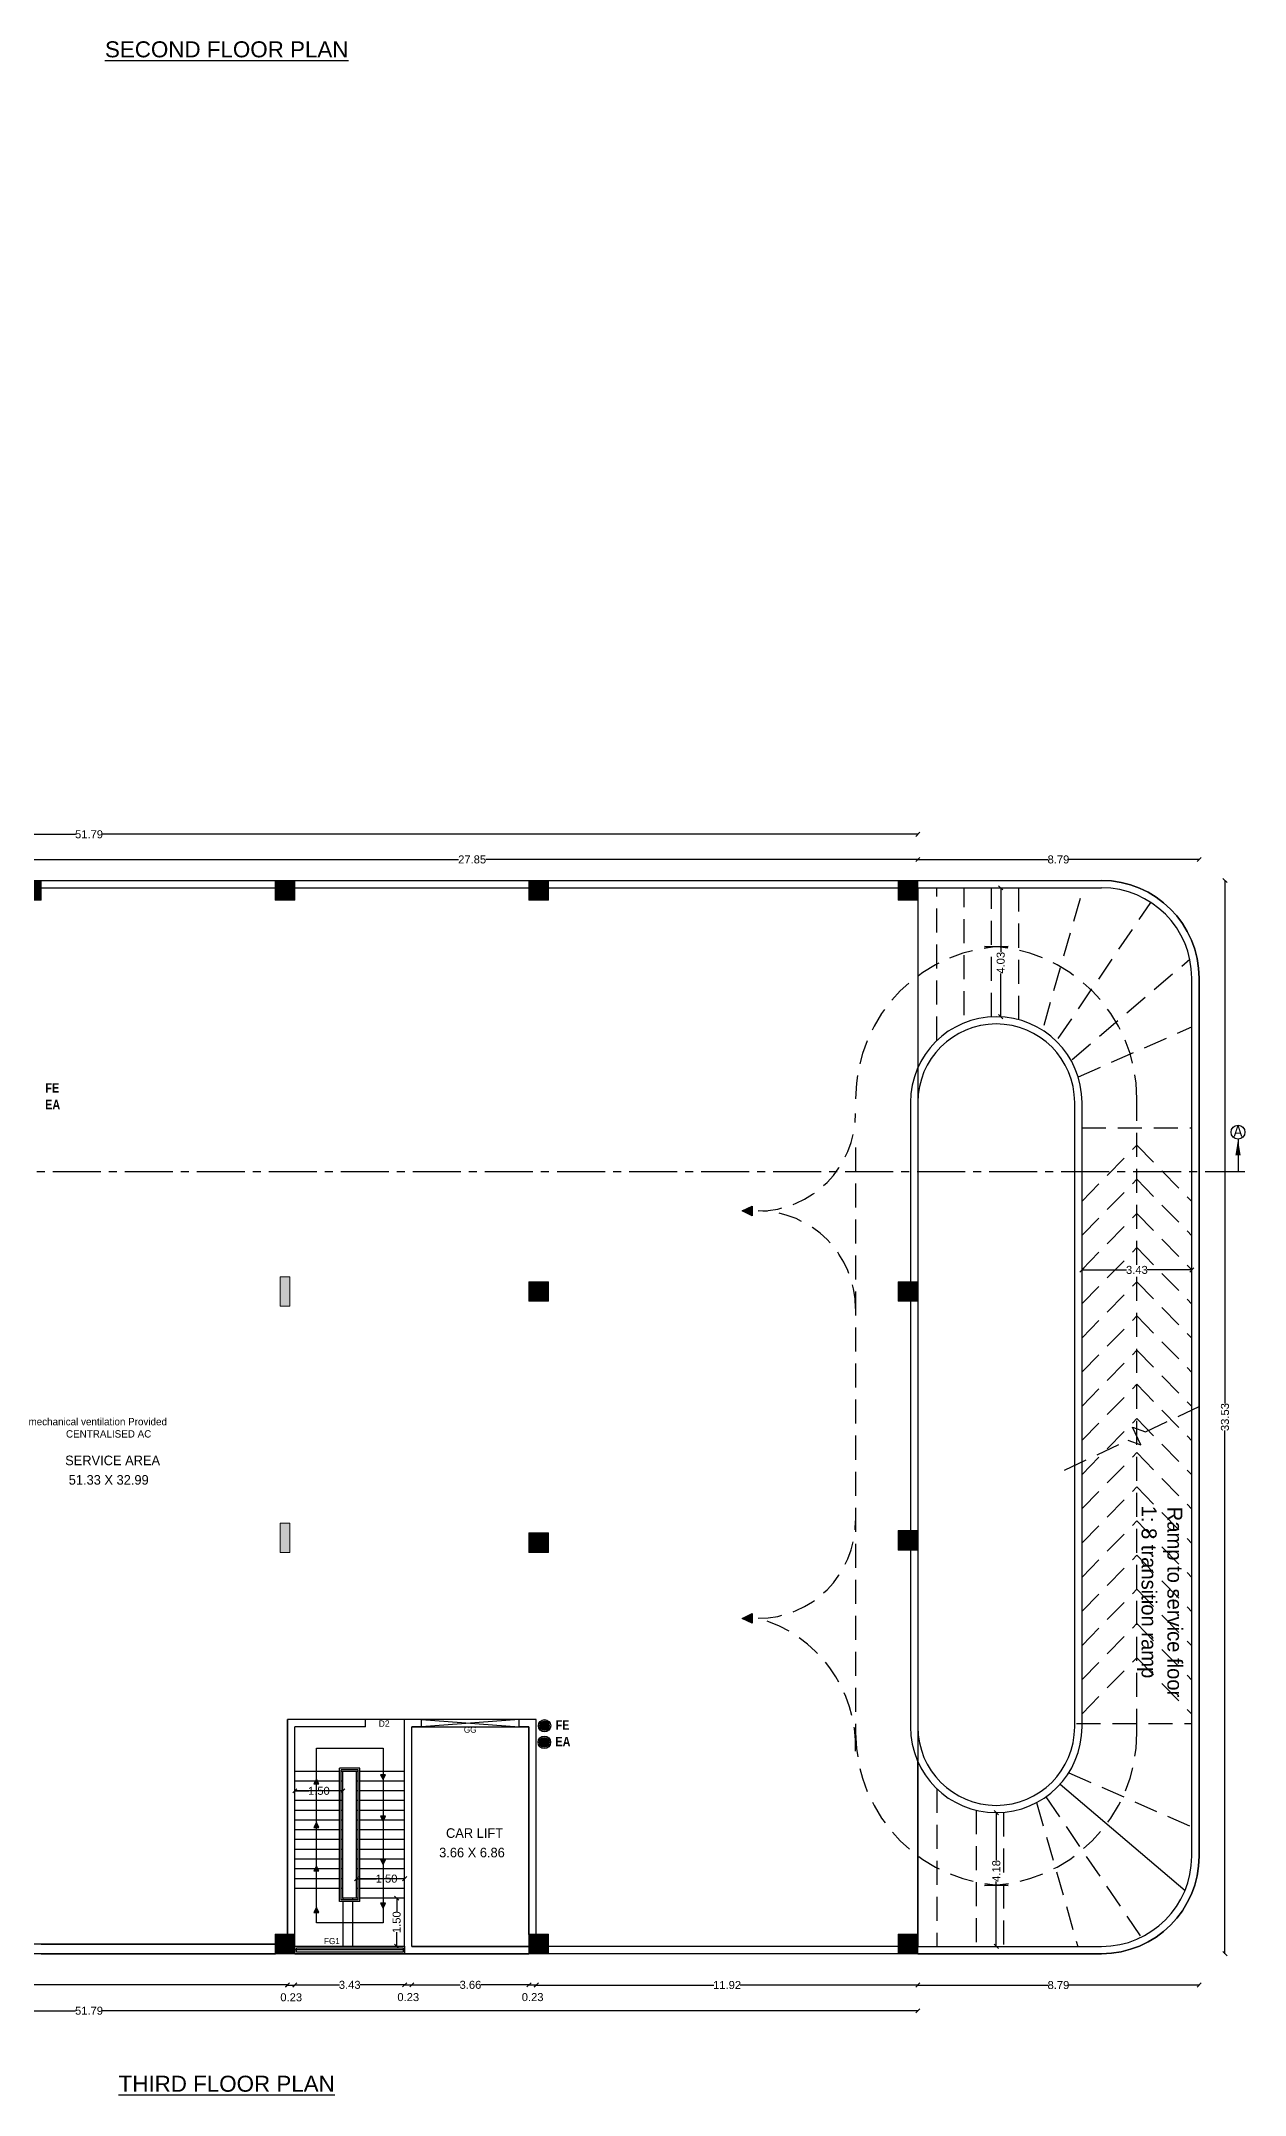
# Model space of a CAD drawing. Header units: metres. Extents: x 71870 to 71989, y 12512 to 13085.
# Drawn here: x 71935.3 to 71973, y 12663.9 to 12728.1 of the extents above; entities that cross this region are included whole.
import ezdxf

# ---------------------------------------------------------------- set-up
doc = ezdxf.new("R2010")
doc.units = ezdxf.units.M
doc.header["$MEASUREMENT"] = 0
for name, pattern in [('ACAD_ISO08W100', [36, 24, -3, 6, -3]), ('CENTER2', [1.125, 0.75, -0.125, 0.125, -0.125]), ('Dim Line', [0.375, 0.25, -0.125])]:
    doc.linetypes.add(name, pattern=pattern)
doc.layers.get('Defpoints').update_dxf_attribs({"color": 6, "lineweight": 0})
doc.layers.add('02_FB_WALL', color=7, linetype='Continuous', lineweight=30)
doc.layers.add('COL', color=1, linetype='Continuous', lineweight=18)
doc.layers.add('BLK_1_FLR_4_BLT_UP_AREA', color=52, linetype='Continuous', plot=False)
doc.layers.add('BLK_1_FLR_4_BLT_UP_AREA_DEDUCT', color=52, linetype='Continuous', plot=False)
doc.layers.add('BLK_1_FLR_4_LIFT_2', color=30, linetype='Continuous')
doc.layers.add('BLK_1_FLR_4_ROOM_1', color=2, linetype='Continuous')
doc.styles.add('century Gothic', font='arial.ttf')
doc.styles.get("Standard").update_dxf_attribs({"font": 'arial.ttf'})
doc.styles.add('TITLE', font='GOTHIC.TTF')
doc.dimstyles.new('STAND', dxfattribs={"dimtxt": 0.25, "dimasz": 0.13, "dimexe": 0, "dimexo": 0, "dimgap": 0, "dimtad": 0, "dimzin": 0, "dimdsep": 46, "dimtxsty": 'century Gothic', "dimblk": 'OBLIQUE', "dimcen": 0.15, "dimse1": 1, "dimse2": 1, "dimclrd": 5, "dimclre": 7, "dimclrt": 5, "dimazin": 0, "dimtfac": 1, "dimtofl": 0, "dimtmove": 0, "dimatfit": 3, "dimfxl": 0, "dimtolj": 1, "dimtzin": 0, "dimlwd": -1, "dimlwe": -1, "dimarcsym": 0})
doc.dimstyles.get("Standard").update_dxf_attribs({"dimtxt": 0.18, "dimasz": 0.18, "dimexe": 0.18, "dimexo": 0.0625, "dimgap": 0.09, "dimtad": 0, "dimtih": 1, "dimtoh": 1, "dimdec": 4, "dimzin": 0, "dimdsep": 46, "dimtxsty": 'Standard', "dimcen": 0.09, "dimadec": 0, "dimazin": 0, "dimtfac": 1, "dimtdec": 4, "dimtofl": 0, "dimtmove": 0, "dimatfit": 3, "dimfxl": 0, "dimtolj": 1, "dimtzin": 0, "dimarcsym": 0})

# ---------------------------------------------------------------- blocks, each defined once
blk = doc.blocks.new('*U3')
at = {"layer": 'COL'}
h = blk.add_hatch(color=8, dxfattribs=at)
h.dxf.hatch_style = 1
h.paths.add_polyline_path([(2704.9, 761), (2704.9, 737), (2680.9, 737), (2680.9, 761)])
at = {"layer": 'COL', "ltscale": 0.02}
blk.add_lwpolyline([(2704.9, 761), (2704.9, 737), (2680.9, 737), (2680.9, 761)], close=True, dxfattribs=at)
blk = doc.blocks.new('A$C493907E4')
at = {"layer": 'COL'}
h = blk.add_hatch(color=8, dxfattribs=at)
h.dxf.hatch_style = 1
h.paths.add_polyline_path([(12, 36), (12, 0), (0, 0), (0, 36)])
at = {"layer": 'COL', "ltscale": 0.02}
blk.add_lwpolyline([(12, 36), (12, 0), (0, 0), (0, 36)], close=True, dxfattribs=at)
blk = doc.blocks.new('arrowww')
at = {"layer": '02_FB_WALL'}
h = blk.add_hatch(color=252, dxfattribs=at)
h.dxf.hatch_style = 1
h.paths.add_polyline_path([(156792.6, 14158.6), (156780.6, 14164.6), (156792.6, 14170.6)])
at = {"layer": '02_FB_WALL', "color": 252}
blk.add_lwpolyline([(156792.6, 14158.6), (156780.6, 14164.6), (156792.6, 14170.6)], close=True, dxfattribs=at)
blk = doc.blocks.new('_Oblique')
at = {"color": 0, "linetype": 'ByBlock', "lineweight": -2}
blk.add_line((-0.5, -0.5), (0.5, 0.5), dxfattribs=at)
blk = doc.blocks.new('*D387')
at = {"color": 5}
for p, q in [((71943.267, 12673.431), (71943.704, 12673.431)), ((71944.767, 12673.431), (71944.329, 12673.431))]:
    blk.add_line(p, q, dxfattribs=at)
at = {"layer": 'Defpoints', "color": 0, "lineweight": 25}
for p in [(71943.267, 12673.431), (71944.767, 12673.431), (71944.767, 12673.431)]:
    blk.add_point(p, dxfattribs=at)
at = {"color": 5, "xscale": 0.13, "yscale": 0.13, "zscale": 0.13, "rotation": 180}
blk.add_blockref('_Oblique', (71943.267, 12673.431), dxfattribs=at)
at = {"color": 5, "xscale": 0.13, "yscale": 0.13, "zscale": 0.13}
blk.add_blockref('_Oblique', (71944.767, 12673.431), dxfattribs=at)
at = {"color": 5, "insert": (71944.017, 12673.431), "char_height": 0.25, "attachment_point": 5, "style": 'century Gothic'}
blk.add_mtext('\\A1;1.50', dxfattribs=at)
blk = doc.blocks.new('*D388')
at = {"color": 5}
for p, q in [((71945.196, 12670.688), (71945.819, 12670.688)), ((71946.696, 12670.688), (71946.444, 12670.688))]:
    blk.add_line(p, q, dxfattribs=at)
at = {"layer": 'Defpoints', "color": 0, "lineweight": 25}
for p in [(71945.196, 12670.688), (71946.696, 12670.688), (71946.696, 12670.688)]:
    blk.add_point(p, dxfattribs=at)
at = {"color": 5, "xscale": 0.13, "yscale": 0.13, "zscale": 0.13, "rotation": 180}
blk.add_blockref('_Oblique', (71945.196, 12670.688), dxfattribs=at)
at = {"color": 5, "xscale": 0.13, "yscale": 0.13, "zscale": 0.13}
blk.add_blockref('_Oblique', (71946.696, 12670.688), dxfattribs=at)
at = {"color": 5, "insert": (71946.132, 12670.688), "char_height": 0.25, "attachment_point": 5, "style": 'century Gothic'}
blk.add_mtext('\\A1;1.50', dxfattribs=at)
blk = doc.blocks.new('*D389')
at = {"color": 5}
for p, q in [((71946.448, 12670.078), (71946.448, 12669.641)), ((71946.448, 12668.578), (71946.448, 12669.016))]:
    blk.add_line(p, q, dxfattribs=at)
at = {"layer": 'Defpoints', "color": 0, "lineweight": 25}
for p in [(71946.448, 12670.078), (71946.448, 12668.578), (71946.448, 12668.578)]:
    blk.add_point(p, dxfattribs=at)
at = {"color": 5, "xscale": 0.13, "yscale": 0.13, "zscale": 0.13}
for p, rotation in [((71946.448, 12670.078), 90), ((71946.448, 12668.578), 270)]:
    blk.add_blockref('_Oblique', p, dxfattribs=dict(at, rotation=rotation))
at = {"color": 5, "insert": (71946.448, 12669.328), "char_height": 0.25, "attachment_point": 5, "rotation": 90, "style": 'century Gothic'}
blk.add_mtext('\\A1;1.50', dxfattribs=at)
blk = doc.blocks.new('*D399')
at = {"color": 5}
for p, q in [((71934.881, 12702.528), (71948.381, 12702.528)), ((71962.731, 12702.528), (71949.231, 12702.528))]:
    blk.add_line(p, q, dxfattribs=at)
at = {"layer": 'Defpoints', "color": 0, "lineweight": 25}
for p in [(71962.731, 12702.528), (71962.731, 12701.872), (71934.881, 12701.262)]:
    blk.add_point(p, dxfattribs=at)
at = {"color": 5, "xscale": 0.13, "yscale": 0.13, "zscale": 0.13, "rotation": 180}
blk.add_blockref('_Oblique', (71934.881, 12702.528), dxfattribs=at)
at = {"color": 5, "xscale": 0.13, "yscale": 0.13, "zscale": 0.13}
blk.add_blockref('_Oblique', (71962.731, 12702.528), dxfattribs=at)
at = {"color": 5, "insert": (71948.806, 12702.528), "char_height": 0.25, "attachment_point": 5, "style": 'century Gothic'}
blk.add_mtext('\\A1;27.85', dxfattribs=at)
blk = doc.blocks.new('*D400')
at = {"color": 5}
for p, q in [((71962.731, 12702.528), (71966.8, 12702.528)), ((71971.519, 12702.528), (71967.45, 12702.528))]:
    blk.add_line(p, q, dxfattribs=at)
at = {"layer": 'Defpoints', "color": 0, "lineweight": 25}
for p in [(71971.519, 12702.528), (71962.731, 12701.872), (71971.519, 12698.824)]:
    blk.add_point(p, dxfattribs=at)
at = {"color": 5, "xscale": 0.13, "yscale": 0.13, "zscale": 0.13, "rotation": 180}
blk.add_blockref('_Oblique', (71962.731, 12702.528), dxfattribs=at)
at = {"color": 5, "xscale": 0.13, "yscale": 0.13, "zscale": 0.13}
blk.add_blockref('_Oblique', (71971.519, 12702.528), dxfattribs=at)
at = {"color": 5, "insert": (71967.125, 12702.528), "char_height": 0.25, "attachment_point": 5, "style": 'century Gothic'}
blk.add_mtext('\\A1;8.79', dxfattribs=at)
blk = doc.blocks.new('*D401')
at = {"color": 5}
for p, q in [((71910.94, 12703.314), (71936.414, 12703.314)), ((71962.731, 12703.314), (71937.258, 12703.314))]:
    blk.add_line(p, q, dxfattribs=at)
at = {"layer": 'Defpoints', "color": 0, "lineweight": 25}
for p in [(71910.94, 12703.314), (71910.94, 12701.872), (71962.731, 12701.872)]:
    blk.add_point(p, dxfattribs=at)
at = {"color": 5, "xscale": 0.13, "yscale": 0.13, "zscale": 0.13, "rotation": 180}
blk.add_blockref('_Oblique', (71910.94, 12703.314), dxfattribs=at)
at = {"color": 5, "xscale": 0.13, "yscale": 0.13, "zscale": 0.13}
blk.add_blockref('_Oblique', (71962.731, 12703.314), dxfattribs=at)
at = {"color": 5, "insert": (71936.836, 12703.314), "char_height": 0.25, "attachment_point": 5, "style": 'century Gothic'}
blk.add_mtext('\\A1;51.79', dxfattribs=at)
blk = doc.blocks.new('*D403')
at = {"color": 5}
for p, q in [((71911.169, 12667.37), (71926.682, 12667.37)), ((71943.038, 12667.37), (71927.525, 12667.37))]:
    blk.add_line(p, q, dxfattribs=at)
at = {"layer": 'Defpoints', "color": 0, "lineweight": 25}
for p in [(71911.169, 12668.953), (71943.038, 12668.953), (71943.038, 12667.37)]:
    blk.add_point(p, dxfattribs=at)
at = {"color": 5, "xscale": 0.13, "yscale": 0.13, "zscale": 0.13, "rotation": 180}
blk.add_blockref('_Oblique', (71911.169, 12667.37), dxfattribs=at)
at = {"color": 5, "xscale": 0.13, "yscale": 0.13, "zscale": 0.13}
blk.add_blockref('_Oblique', (71943.038, 12667.37), dxfattribs=at)
at = {"color": 5, "insert": (71927.104, 12667.37), "char_height": 0.25, "attachment_point": 5, "style": 'century Gothic'}
blk.add_mtext('\\A1;31.87', dxfattribs=at)
blk = doc.blocks.new('*D404')
at = {"color": 5}
blk.add_line((71943.038, 12667.364), (71943.267, 12667.364), dxfattribs=at)
at = {"layer": 'Defpoints', "color": 0, "lineweight": 25}
for p in [(71943.038, 12668.953), (71943.267, 12668.947), (71943.267, 12667.364)]:
    blk.add_point(p, dxfattribs=at)
at = {"color": 5, "xscale": 0.13, "yscale": 0.13, "zscale": 0.13, "rotation": 180}
blk.add_blockref('_Oblique', (71943.038, 12667.364), dxfattribs=at)
at = {"color": 5, "xscale": 0.13, "yscale": 0.13, "zscale": 0.13}
blk.add_blockref('_Oblique', (71943.267, 12667.364), dxfattribs=at)
at = {"color": 5, "insert": (71943.153, 12666.981), "char_height": 0.25, "attachment_point": 5, "style": 'century Gothic'}
blk.add_mtext('\\A1;0.23', dxfattribs=at)
blk = doc.blocks.new('*D405')
at = {"color": 5}
for p, q in [((71943.267, 12667.37), (71944.657, 12667.37)), ((71946.696, 12667.37), (71945.306, 12667.37))]:
    blk.add_line(p, q, dxfattribs=at)
at = {"layer": 'Defpoints', "color": 0, "lineweight": 25}
for p in [(71943.267, 12668.947), (71946.696, 12668.344), (71946.696, 12667.37)]:
    blk.add_point(p, dxfattribs=at)
at = {"color": 5, "xscale": 0.13, "yscale": 0.13, "zscale": 0.13, "rotation": 180}
blk.add_blockref('_Oblique', (71943.267, 12667.37), dxfattribs=at)
at = {"color": 5, "xscale": 0.13, "yscale": 0.13, "zscale": 0.13}
blk.add_blockref('_Oblique', (71946.696, 12667.37), dxfattribs=at)
at = {"color": 5, "insert": (71944.981, 12667.37), "char_height": 0.25, "attachment_point": 5, "style": 'century Gothic'}
blk.add_mtext('\\A1;3.43', dxfattribs=at)
blk = doc.blocks.new('*D406')
at = {"color": 5}
blk.add_line((71946.696, 12667.37), (71946.924, 12667.37), dxfattribs=at)
at = {"layer": 'Defpoints', "color": 0, "lineweight": 25}
for p in [(71946.696, 12668.344), (71946.924, 12668.572), (71946.924, 12667.37)]:
    blk.add_point(p, dxfattribs=at)
at = {"color": 5, "xscale": 0.13, "yscale": 0.13, "zscale": 0.13, "rotation": 180}
blk.add_blockref('_Oblique', (71946.696, 12667.37), dxfattribs=at)
at = {"color": 5, "xscale": 0.13, "yscale": 0.13, "zscale": 0.13}
blk.add_blockref('_Oblique', (71946.924, 12667.37), dxfattribs=at)
at = {"color": 5, "insert": (71946.81, 12666.987), "char_height": 0.25, "attachment_point": 5, "style": 'century Gothic'}
blk.add_mtext('\\A1;0.23', dxfattribs=at)
blk = doc.blocks.new('*D407')
at = {"color": 5}
for p, q in [((71946.924, 12667.37), (71948.429, 12667.37)), ((71950.582, 12667.37), (71949.078, 12667.37))]:
    blk.add_line(p, q, dxfattribs=at)
at = {"layer": 'Defpoints', "color": 0, "lineweight": 25}
for p in [(71946.924, 12668.572), (71950.582, 12668.344), (71950.582, 12667.37)]:
    blk.add_point(p, dxfattribs=at)
at = {"color": 5, "xscale": 0.13, "yscale": 0.13, "zscale": 0.13, "rotation": 180}
blk.add_blockref('_Oblique', (71946.924, 12667.37), dxfattribs=at)
at = {"color": 5, "xscale": 0.13, "yscale": 0.13, "zscale": 0.13}
blk.add_blockref('_Oblique', (71950.582, 12667.37), dxfattribs=at)
at = {"color": 5, "insert": (71948.753, 12667.37), "char_height": 0.25, "attachment_point": 5, "style": 'century Gothic'}
blk.add_mtext('\\A1;3.66', dxfattribs=at)
blk = doc.blocks.new('*D408')
at = {"color": 5}
blk.add_line((71950.582, 12667.37), (71950.811, 12667.37), dxfattribs=at)
at = {"layer": 'Defpoints', "color": 0, "lineweight": 25}
for p in [(71950.582, 12668.344), (71950.811, 12668.947), (71950.811, 12667.37)]:
    blk.add_point(p, dxfattribs=at)
at = {"color": 5, "xscale": 0.13, "yscale": 0.13, "zscale": 0.13, "rotation": 180}
blk.add_blockref('_Oblique', (71950.582, 12667.37), dxfattribs=at)
at = {"color": 5, "xscale": 0.13, "yscale": 0.13, "zscale": 0.13}
blk.add_blockref('_Oblique', (71950.811, 12667.37), dxfattribs=at)
at = {"color": 5, "insert": (71950.696, 12666.987), "char_height": 0.25, "attachment_point": 5, "style": 'century Gothic'}
blk.add_mtext('\\A1;0.23', dxfattribs=at)
blk = doc.blocks.new('*D409')
at = {"color": 5}
for p, q in [((71950.811, 12667.364), (71956.362, 12667.364)), ((71962.731, 12667.364), (71957.18, 12667.364))]:
    blk.add_line(p, q, dxfattribs=at)
at = {"layer": 'Defpoints', "color": 0, "lineweight": 25}
for p in [(71950.811, 12668.947), (71962.731, 12668.344), (71962.731, 12667.364)]:
    blk.add_point(p, dxfattribs=at)
at = {"color": 5, "xscale": 0.13, "yscale": 0.13, "zscale": 0.13, "rotation": 180}
blk.add_blockref('_Oblique', (71950.811, 12667.364), dxfattribs=at)
at = {"color": 5, "xscale": 0.13, "yscale": 0.13, "zscale": 0.13}
blk.add_blockref('_Oblique', (71962.731, 12667.364), dxfattribs=at)
at = {"color": 5, "insert": (71956.771, 12667.364), "char_height": 0.25, "attachment_point": 5, "style": 'century Gothic'}
blk.add_mtext('\\A1;11.92', dxfattribs=at)
blk = doc.blocks.new('*D410')
at = {"color": 5}
for p, q in [((71962.731, 12667.364), (71966.8, 12667.364)), ((71971.519, 12667.364), (71967.45, 12667.364))]:
    blk.add_line(p, q, dxfattribs=at)
at = {"layer": 'Defpoints', "color": 0, "lineweight": 25}
for p in [(71971.519, 12671.392), (71962.731, 12668.344), (71971.519, 12667.364)]:
    blk.add_point(p, dxfattribs=at)
at = {"color": 5, "xscale": 0.13, "yscale": 0.13, "zscale": 0.13, "rotation": 180}
blk.add_blockref('_Oblique', (71962.731, 12667.364), dxfattribs=at)
at = {"color": 5, "xscale": 0.13, "yscale": 0.13, "zscale": 0.13}
blk.add_blockref('_Oblique', (71971.519, 12667.364), dxfattribs=at)
at = {"color": 5, "insert": (71967.125, 12667.364), "char_height": 0.25, "attachment_point": 5, "style": 'century Gothic'}
blk.add_mtext('\\A1;8.79', dxfattribs=at)
blk = doc.blocks.new('*D411')
at = {"color": 5}
for p, q in [((71910.94, 12666.562), (71936.414, 12666.562)), ((71962.731, 12666.562), (71937.258, 12666.562))]:
    blk.add_line(p, q, dxfattribs=at)
at = {"layer": 'Defpoints', "color": 0, "lineweight": 25}
for p in [(71910.94, 12668.344), (71962.731, 12668.344), (71962.731, 12666.562)]:
    blk.add_point(p, dxfattribs=at)
at = {"color": 5, "xscale": 0.13, "yscale": 0.13, "zscale": 0.13, "rotation": 180}
blk.add_blockref('_Oblique', (71910.94, 12666.562), dxfattribs=at)
at = {"color": 5, "xscale": 0.13, "yscale": 0.13, "zscale": 0.13}
blk.add_blockref('_Oblique', (71962.731, 12666.562), dxfattribs=at)
at = {"color": 5, "insert": (71936.836, 12666.562), "char_height": 0.25, "attachment_point": 5, "style": 'century Gothic'}
blk.add_mtext('\\A1;51.79', dxfattribs=at)
blk = doc.blocks.new('*D416')
at = {"color": 5}
for p, q in [((71972.328, 12701.872), (71972.328, 12685.529)), ((71972.328, 12668.344), (71972.328, 12684.686))]:
    blk.add_line(p, q, dxfattribs=at)
at = {"layer": 'Defpoints', "color": 0, "lineweight": 25}
for p in [(71962.731, 12701.872), (71962.731, 12668.344), (71972.328, 12668.344)]:
    blk.add_point(p, dxfattribs=at)
at = {"color": 5, "xscale": 0.13, "yscale": 0.13, "zscale": 0.13}
for p, rotation in [((71972.328, 12701.872), 90), ((71972.328, 12668.344), 270)]:
    blk.add_blockref('_Oblique', p, dxfattribs=dict(at, rotation=rotation))
at = {"color": 5, "lineweight": 25, "insert": (71972.328, 12685.108), "char_height": 0.25, "attachment_point": 5, "rotation": 90, "style": 'century Gothic'}
blk.add_mtext('\\A1;33.53', dxfattribs=at)
blk = doc.blocks.new('*D417')
at = {"color": 5}
for p, q in [((71967.862, 12689.705), (71969.252, 12689.705)), ((71971.291, 12689.705), (71969.901, 12689.705))]:
    blk.add_line(p, q, dxfattribs=at)
at = {"layer": 'Defpoints', "color": 0, "lineweight": 25}
for p in [(71971.291, 12689.705), (71967.862, 12689.323), (71971.291, 12689.323)]:
    blk.add_point(p, dxfattribs=at)
at = {"color": 5, "xscale": 0.13, "yscale": 0.13, "zscale": 0.13, "rotation": 180}
blk.add_blockref('_Oblique', (71967.862, 12689.705), dxfattribs=at)
at = {"color": 5, "xscale": 0.13, "yscale": 0.13, "zscale": 0.13}
blk.add_blockref('_Oblique', (71971.291, 12689.705), dxfattribs=at)
at = {"color": 5, "lineweight": 25, "insert": (71969.576, 12689.705), "char_height": 0.25, "attachment_point": 5, "style": 'century Gothic'}
blk.add_mtext('\\A1;3.43', dxfattribs=at)
blk = doc.blocks.new('*D418')
at = {"color": 5}
for p, q in [((71965.321, 12701.643), (71965.321, 12699.63)), ((71965.321, 12697.617), (71965.321, 12698.971))]:
    blk.add_line(p, q, dxfattribs=at)
at = {"layer": 'Defpoints', "color": 0, "lineweight": 25}
for p in [(71965.182, 12701.643), (71965.321, 12701.643), (71965.182, 12697.617)]:
    blk.add_point(p, dxfattribs=at)
at = {"color": 5, "xscale": 0.13, "yscale": 0.13, "zscale": 0.13}
for p, rotation in [((71965.321, 12701.643), 90), ((71965.321, 12697.617), 270)]:
    blk.add_blockref('_Oblique', p, dxfattribs=dict(at, rotation=rotation))
at = {"color": 5, "lineweight": 25, "insert": (71965.321, 12699.3), "char_height": 0.25, "attachment_point": 5, "rotation": 90, "style": 'century Gothic'}
blk.add_mtext('\\A1;4.03', dxfattribs=at)
blk = doc.blocks.new('*D419')
at = {"color": 5}
for p, q in [((71965.182, 12672.751), (71965.182, 12671.258)), ((71965.182, 12668.572), (71965.182, 12670.598))]:
    blk.add_line(p, q, dxfattribs=at)
at = {"layer": 'Defpoints', "color": 0, "lineweight": 25}
for p in [(71965.182, 12672.751), (71965.182, 12668.572), (71965.182, 12668.572)]:
    blk.add_point(p, dxfattribs=at)
at = {"color": 5, "xscale": 0.13, "yscale": 0.13, "zscale": 0.13}
for p, rotation in [((71965.182, 12672.751), 90), ((71965.182, 12668.572), 270)]:
    blk.add_blockref('_Oblique', p, dxfattribs=dict(at, rotation=rotation))
at = {"color": 5, "lineweight": 25, "insert": (71965.182, 12670.928), "char_height": 0.25, "attachment_point": 5, "rotation": 90, "style": 'century Gothic'}
blk.add_mtext('\\A1;4.18', dxfattribs=at)

msp = doc.modelspace()

# ---------------------------------------------------------------- hatches: boundary and pattern name
at = {"lineweight": 25}
h = msp.add_hatch(color=33, dxfattribs=at)
h.dxf.hatch_style = 1
h.paths.add_polyline_path([(71951.21685, 12675.46576, 1), (71950.91963, 12675.46576, 1)])
h = msp.add_hatch(color=33, dxfattribs=at)
h.dxf.hatch_style = 1
h.paths.add_polyline_path([(71951.20999, 12674.94778, 1), (71950.91278, 12674.94778, 1)])
h = msp.add_hatch(color=252)
h.dxf.hatch_style = 1
h.paths.add_polyline_path([(71943.86345, 12673.6488), (71944.01585, 12673.6488), (71943.93965, 12673.8012)])
h = msp.add_hatch(color=252)
h.dxf.hatch_style = 1
h.paths.add_polyline_path([(71946.09861, 12673.93708), (71945.94621, 12673.93708), (71946.02241, 12673.78468)])
h = msp.add_hatch(color=252)
h.dxf.hatch_style = 1
h.paths.add_polyline_path([(71943.86363, 12672.29025), (71944.01603, 12672.29025), (71943.93983, 12672.44265)])
h = msp.add_hatch(color=252)
h.dxf.hatch_style = 1
h.paths.add_polyline_path([(71946.09861, 12672.64168), (71945.94621, 12672.64168), (71946.02241, 12672.48928)])
h = msp.add_hatch(color=252)
h.dxf.hatch_style = 1
h.paths.add_polyline_path([(71943.86363, 12670.93135), (71944.01603, 12670.93135), (71943.93983, 12671.08375)])
h = msp.add_hatch(color=252)
h.dxf.hatch_style = 1
h.paths.add_polyline_path([(71946.09861, 12671.28278), (71945.94621, 12671.28278), (71946.02241, 12671.13038)])
h = msp.add_hatch(color=252)
h.dxf.hatch_style = 1
h.paths.add_polyline_path([(71943.86363, 12669.63595), (71944.01603, 12669.63595), (71943.93983, 12669.78835)])
h = msp.add_hatch(color=252)
h.dxf.hatch_style = 1
h.paths.add_polyline_path([(71946.09861, 12669.92388), (71945.94621, 12669.92388), (71946.02241, 12669.77148)])

# ---------------------------------------------------------------- linework, layer by layer
for p, q in [((71919.49242, 12701.87178), (71968.47144, 12701.87174)), ((71935.33837, 12701.64317), (71968.47144, 12701.64314)), ((71971.29084, 12671.39177), (71971.29084, 12698.82374)), ((71971.51944, 12671.39177), (71971.51944, 12698.82374)), ((71962.50244, 12694.93754), (71962.50244, 12675.43035)), ((71962.73104, 12694.93754), (71962.73104, 12675.43035)), ((71967.63324, 12675.43035), (71967.63324, 12694.93754)), ((71967.86184, 12675.43035), (71967.86184, 12694.93754)), ((71943.03821, 12668.94735), (71943.03788, 12675.65896)), ((71945.47653, 12675.65896), (71943.03788, 12675.65896)), ((71945.47653, 12675.42987), (71943.26649, 12675.42926)), ((71943.26681, 12668.94735), (71943.26649, 12675.42926)), ((71945.47653, 12675.42987), (71945.47653, 12675.65896)), ((71946.69581, 12668.57237), (71946.69573, 12675.65896)), ((71947.22639, 12675.65896), (71946.69573, 12675.65896)), ((71946.92441, 12668.57237), (71946.92433, 12675.43036)), ((71947.22639, 12675.43036), (71946.92433, 12675.43036)), ((71947.22639, 12675.43036), (71947.22639, 12675.66495)), ((71950.81053, 12675.65896), (71950.27439, 12675.65896)), ((71950.27439, 12675.43033), (71950.27439, 12675.65896)), ((71950.58193, 12675.43036), (71950.27439, 12675.43036)), ((71950.58201, 12668.94735), (71950.58193, 12675.43036)), ((71950.81061, 12668.94735), (71950.81053, 12675.65896)), ((71935.33747, 12668.64261), (71942.65722, 12668.64262)), ((71935.33747, 12668.34378), (71942.65721, 12668.34377)), ((71943.26681, 12668.57842), (71946.69581, 12668.57842)), ((71943.26681, 12668.34377), (71950.58202, 12668.3438)), ((71946.92441, 12668.5724), (71950.58201, 12668.5724)), ((71962.12144, 12668.5724), (71951.19162, 12668.5724)), ((71962.12144, 12668.3438), (71951.19162, 12668.3438)), ((71962.73103, 12668.57237), (71968.47144, 12668.57237)), ((71962.73103, 12668.34377), (71968.47144, 12668.34377))]:
    msp.add_line(p, q)
at = {"linetype": 'Dim Line', "ltscale": 3}
for p, q in [((71962.73105, 12701.64315), (71962.73105, 12696.0957)), ((71963.32903, 12696.8732), (71963.32903, 12701.64315)), ((71964.18151, 12697.66084), (71964.18151, 12701.64314)), ((71965.03399, 12697.61315), (71965.03399, 12701.64314)), ((71965.88648, 12697.52302), (71965.88648, 12701.64314)), ((71966.67373, 12697.35231), (71967.90436, 12701.64314)), ((71967.11865, 12696.93208), (71970.00792, 12701.18769)), ((71964.81384, 12699.81434), (71965.55044, 12699.81434)), ((71967.55024, 12696.2801), (71971.22849, 12699.4134)), ((71967.75364, 12695.74245), (71971.29084, 12697.29787)), ((71969.57634, 12675.23986), (71969.57634, 12695.05184)), ((71967.85259, 12694.14607), (71971.29084, 12694.14607)), ((71960.78794, 12693.52786), (71960.78794, 12675.04937)), ((71967.69341, 12675.53602), (71971.29084, 12675.53602)), ((71963.32903, 12673.4947), (71963.32903, 12668.57237)), ((71967.44708, 12673.99828), (71971.29084, 12672.30806)), ((71966.44108, 12673.06479), (71967.72953, 12668.57237)), ((71966.73155, 12673.244), (71969.70901, 12668.8585)), ((71964.55456, 12672.82518), (71964.55456, 12668.57237)), ((71965.40704, 12672.76011), (71965.40704, 12668.57237)), ((71965.55044, 12670.47736), (71964.81384, 12670.47736))]:
    msp.add_line(p, q, dxfattribs=at)
at = {"ltscale": 100}
for p, q in [((71947.22639, 12675.65896), (71950.27439, 12675.43033)), ((71950.27439, 12675.65896), (71947.22639, 12675.43033)), ((71945.29735, 12674.14183), (71944.66496, 12674.14163)), ((71944.66516, 12669.97677), (71944.66496, 12674.14163)), ((71945.2974, 12669.97676), (71945.29735, 12674.14183)), ((71962.73104, 12668.9534), (71962.73104, 12674.34735)), ((71944.66496, 12674.04003), (71943.26689, 12674.03965)), ((71944.66498, 12673.73523), (71943.26698, 12673.73485)), ((71945.24655, 12674.09102), (71944.71576, 12674.09084)), ((71944.71596, 12670.02757), (71944.71576, 12674.09084)), ((71945.24655, 12674.04022), (71944.71576, 12674.04004)), ((71944.76658, 12673.73526), (71944.71578, 12673.73524)), ((71944.76676, 12670.07837), (71944.76656, 12674.04006)), ((71945.1958, 12670.07836), (71945.19575, 12674.0402)), ((71945.24655, 12673.73542), (71945.19575, 12673.7354)), ((71945.2466, 12670.02756), (71945.24655, 12674.09102)), ((71946.69581, 12674.0406), (71945.29735, 12674.04023)), ((71946.69581, 12673.7358), (71945.29735, 12673.73543)), ((71944.66499, 12673.43117), (71943.26681, 12673.43116)), ((71944.76661, 12673.12637), (71943.26681, 12673.12636)), ((71944.76659, 12673.43117), (71944.71579, 12673.43117)), ((71945.24656, 12673.43116), (71945.19576, 12673.43116)), ((71945.24656, 12673.12636), (71945.19576, 12673.12636)), ((71946.69581, 12673.43116), (71945.29736, 12673.43116)), ((71946.69581, 12673.12636), (71945.29736, 12673.12636)), ((71944.66502, 12672.82157), (71943.26681, 12672.82156)), ((71944.66504, 12672.51677), (71943.26681, 12672.51676)), ((71944.66505, 12672.21197), (71943.26681, 12672.21196)), ((71944.76662, 12672.82157), (71944.71582, 12672.82157)), ((71944.76664, 12672.51677), (71944.71584, 12672.51677)), ((71944.76665, 12672.21197), (71944.71585, 12672.21197)), ((71945.24656, 12672.82156), (71945.19576, 12672.82156)), ((71945.24657, 12672.51676), (71945.19577, 12672.51676)), ((71945.24657, 12672.21196), (71945.19577, 12672.21196)), ((71946.69581, 12672.82156), (71945.29736, 12672.82156)), ((71946.69581, 12672.51676), (71945.29737, 12672.51676)), ((71946.69581, 12672.21196), (71945.29737, 12672.21196)), ((71944.66507, 12671.90717), (71943.26681, 12671.90716)), ((71944.66508, 12671.60237), (71943.26681, 12671.60236)), ((71944.76667, 12671.90717), (71944.71587, 12671.90717)), ((71944.76668, 12671.60237), (71944.71588, 12671.60237)), ((71945.24657, 12671.90716), (71945.19577, 12671.90716)), ((71945.24658, 12671.60236), (71945.19578, 12671.60236)), ((71946.69581, 12671.90716), (71945.29737, 12671.90716)), ((71946.69581, 12671.60236), (71945.29738, 12671.60236)), ((71944.6651, 12671.29757), (71943.26681, 12671.29756)), ((71944.66511, 12670.99277), (71943.26681, 12670.99276)), ((71944.7667, 12671.29757), (71944.7159, 12671.29757)), ((71944.76671, 12670.99277), (71944.71591, 12670.99277)), ((71945.24658, 12671.29756), (71945.19578, 12671.29756)), ((71945.24659, 12670.99276), (71945.19579, 12670.99276)), ((71946.69581, 12671.29756), (71945.29738, 12671.29756)), ((71946.69581, 12670.99276), (71945.29739, 12670.99276)), ((71944.66513, 12670.68797), (71943.26681, 12670.68796)), ((71944.66514, 12670.38317), (71943.26681, 12670.38316)), ((71944.76673, 12670.68797), (71944.71593, 12670.68797)), ((71944.76674, 12670.38317), (71944.71594, 12670.38317)), ((71945.24659, 12670.68796), (71945.19579, 12670.68796)), ((71945.24659, 12670.38316), (71945.19579, 12670.38316)), ((71946.69581, 12670.68796), (71945.29739, 12670.68796)), ((71946.69581, 12670.38316), (71945.29739, 12670.38316)), ((71945.2974, 12669.97676), (71944.66516, 12669.97677)), ((71945.2466, 12670.02756), (71944.71596, 12670.02757)), ((71945.2466, 12670.07836), (71944.76676, 12670.07837)), ((71944.76676, 12670.07837), (71944.76676, 12670.02757)), ((71944.76676, 12669.97677), (71944.76676, 12668.57836)), ((71945.07156, 12670.07837), (71945.07156, 12670.02757)), ((71945.07156, 12669.97677), (71945.07156, 12668.57836)), ((71946.69581, 12670.07836), (71945.2974, 12670.07836))]:
    msp.add_line(p, q, dxfattribs=at)
at = {"linetype": 'Dim Line', "ltscale": 100}
msp.add_line((71967.17834, 12673.64263), (71971.0791, 12670.31979), dxfattribs=at)
at = {"linetype": 'Dim Line', "ltscale": 3}
for points in [[(71967.86184, 12691.85695), (71969.57634, 12693.6075), (71971.29084, 12691.84067)], [(71967.86184, 12690.78925), (71969.57634, 12692.53979), (71971.29084, 12690.77297)], [(71967.86184, 12689.72155), (71969.57634, 12691.47209), (71971.29084, 12689.70526)], [(71967.86184, 12688.65384), (71969.57634, 12690.40439), (71971.29084, 12688.63756)], [(71967.86184, 12687.58614), (71969.57634, 12689.33668), (71971.29084, 12687.56986)], [(71967.86184, 12686.51844), (71969.57634, 12688.26898), (71971.29084, 12686.50215)], [(71967.86184, 12685.45073), (71969.57634, 12687.20128), (71971.29084, 12685.43445)], [(71967.86184, 12684.38303), (71969.57634, 12686.13357), (71971.29084, 12684.36674)], [(71967.31539, 12683.44636), (71969.29584, 12684.3869), (71969.70192, 12684.24233), (71969.44041, 12684.79299), (71969.8465, 12684.64841), (71971.82694, 12685.58895)], [(71967.86184, 12683.31532), (71969.57634, 12685.06587), (71971.29084, 12683.29904)], [(71967.86184, 12682.24762), (71969.57634, 12683.99816), (71971.29084, 12682.23134)], [(71967.86184, 12681.17992), (71969.57634, 12682.93046), (71971.29084, 12681.16363)], [(71967.86184, 12680.11221), (71969.57634, 12681.86276), (71971.29084, 12680.09593)], [(71967.86184, 12679.04451), (71969.57634, 12680.79505), (71971.29084, 12679.02822)], [(71967.86184, 12677.97681), (71969.57634, 12679.72735), (71971.29084, 12677.96052)], [(71967.86184, 12676.9091), (71969.57634, 12678.65965), (71971.29084, 12676.89282)], [(71967.86184, 12675.8414), (71969.57634, 12677.59194), (71971.29084, 12675.82511)]]:
    msp.add_lwpolyline(points, dxfattribs=at)
at = {"color": 1, "linetype": 'CENTER2', "lineweight": 25, "ltscale": 2}
msp.add_lwpolyline([(71908.70741, 12692.77648), (71972.94446, 12692.77648)], dxfattribs=at)
at = {"linetype": 'ACAD_ISO08W100'}
msp.add_lwpolyline([(71946.02239, 12674.76403), (71946.02269, 12669.30366), (71943.93983, 12669.30366), (71943.93952, 12674.76403)], close=True, dxfattribs=at)
at = {"color": 252}
for points in [[(71943.86345, 12673.6488), (71944.01585, 12673.6488), (71943.93965, 12673.8012)], [(71946.09861, 12673.93708), (71945.94621, 12673.93708), (71946.02241, 12673.78468)], [(71943.86363, 12672.29025), (71944.01603, 12672.29025), (71943.93983, 12672.44265)], [(71946.09861, 12672.64168), (71945.94621, 12672.64168), (71946.02241, 12672.48928)], [(71943.86363, 12670.93135), (71944.01603, 12670.93135), (71943.93983, 12671.08375)], [(71946.09861, 12671.28278), (71945.94621, 12671.28278), (71946.02241, 12671.13038)], [(71943.86363, 12669.63595), (71944.01603, 12669.63595), (71943.93983, 12669.78835)], [(71946.09861, 12669.92388), (71945.94621, 12669.92388), (71946.02241, 12669.77148)]]:
    msp.add_lwpolyline(points, close=True, dxfattribs=at)
at = {"color": 6}
for points in [[(71943.26681, 12668.57839), (71946.69581, 12668.57839), (71946.69581, 12668.34377), (71943.26681, 12668.34377)], [(71943.31681, 12668.52839), (71946.64581, 12668.52839), (71946.64581, 12668.39377), (71943.31681, 12668.39377)]]:
    msp.add_lwpolyline(points, close=True, dxfattribs=at)
msp.add_lwpolyline([(71946.69581, 12668.46108), (71943.26681, 12668.46108)], dxfattribs=at)
at = {"color": 1, "linetype": 'Continuous', "lineweight": 25, "ltscale": 2}
msp.add_circle((71972.73545, 12694.01025), 0.21596, dxfattribs=at)
at = {"color": 33, "lineweight": 25}
for centre, radius in [((71951.06824, 12675.46576), 0.1938), ((71951.06824, 12675.46576), 0.14861), ((71951.06138, 12674.94778), 0.1938), ((71951.06138, 12674.94778), 0.14861)]:
    msp.add_circle(centre, radius, dxfattribs=at)
for centre, radius, start, end in [((71968.47144, 12698.82374), 3.048, 0, 90), ((71968.47144, 12698.82374), 2.8194, 0, 90), ((71965.18214, 12694.93754), 2.6797, 0, 180), ((71965.18214, 12694.93754), 2.4511, 0, 180), ((71965.18214, 12675.43035), 2.6797, 180, 0), ((71965.18214, 12675.43035), 2.4511, 180, 0), ((71968.47144, 12671.39177), 3.048, 270, 0), ((71968.47144, 12671.39177), 2.8194, 270, 0)]:
    msp.add_arc(centre, radius, start, end)
at = {"linetype": 'Dim Line', "ltscale": 3}
for centre, radius, start, end in [((71965.55044, 12695.05184), 4.7625, 90, 180), ((71964.81384, 12695.05184), 4.7625, 0, 90), ((71957.73994, 12694.59469), 3.048, 270, 0), ((71957.73994, 12688.49869), 3.048, 0, 90), ((71957.73994, 12681.8693), 3.048, 270, 0), ((71956.62837, 12674.81049), 4.16199, 358.043956, 74.5096901), ((71965.55044, 12675.23986), 4.7625, 180, 270), ((71964.81384, 12675.23986), 4.7625, 270, 0)]:
    msp.add_arc(centre, radius, start, end, dxfattribs=at)
at = {"layer": 'BLK_1_FLR_4_BLT_UP_AREA', "color": 52, "lineweight": 25}
msp.add_lwpolyline([(71910.94044, 12701.87178), (71923.74205, 12701.87178), (71968.47144, 12701.87174, -0.41421312), (71971.51944, 12698.82374), (71971.51944, 12671.39177, -0.41421356), (71968.47144, 12668.34377), (71910.94044, 12668.34377)], format="xyb", close=True, dxfattribs=at)
at = {"layer": 'BLK_1_FLR_4_BLT_UP_AREA_DEDUCT', "color": 52, "lineweight": 25}
msp.add_lwpolyline([(71967.63324, 12694.93754, 1), (71962.73104, 12694.93754), (71962.73104, 12675.43036, 1), (71967.63324, 12675.43036)], format="xyb", close=True, dxfattribs=at)
at = {"layer": 'BLK_1_FLR_4_LIFT_2', "color": 30, "lineweight": 25}
msp.add_lwpolyline([(71946.92433, 12675.43036), (71950.58201, 12675.43036), (71950.58201, 12668.57237), (71946.92433, 12668.57237)], close=True, dxfattribs=at)
at = {"layer": 'BLK_1_FLR_4_ROOM_1', "color": 2, "lineweight": 25}
msp.add_lwpolyline([(71911.16904, 12701.26218), (71911.16904, 12701.64318), (71926.80397, 12701.64317), (71926.80397, 12694.63277), (71934.88183, 12694.63277), (71934.88183, 12701.64317), (71962.73105, 12701.64317), (71962.73103, 12668.57237), (71950.81061, 12668.57237), (71950.81061, 12675.65896), (71943.03788, 12675.65896), (71943.03788, 12668.64262), (71911.16904, 12668.64262)], close=True, dxfattribs=at)

# ---------------------------------------------------------------- block references
at = {"xscale": 0.0254, "yscale": 0.0254, "zscale": 0.0254}
for name, p in [('*U3', (71866.63294, 12682.54229)), ('*U3', (71874.56139, 12682.54226)), ('*U3', (71882.48619, 12682.54226)), ('*U3', (71894.02562, 12682.54226)), ('arrowww', (67975.02018, 12331.76569)), ('*U3', (71882.48619, 12670.00741)), ('*U3', (71894.02561, 12670.00741)), ('*U3', (71882.48619, 12662.15883)), ('*U3', (71894.02561, 12662.23498)), ('arrowww', (67975.02018, 12319.04031)), ('*U3', (71874.56138, 12649.62389)), ('*U3', (71882.48619, 12649.62391)), ('*U3', (71894.0256, 12649.62388))]:
    msp.add_blockref(name, p, dxfattribs=at)
at = {"xscale": 0.0254, "yscale": 0.0254, "zscale": 0.0254, "rotation": 180}
for p in [(71943.11442, 12689.4893), (71943.11442, 12681.79311)]:
    msp.add_blockref('A$C493907E4', p, dxfattribs=at)

# ---------------------------------------------------------------- texts
at = {"style": 'TITLE'}
for s, p in [('1: 8 transition ramp', (71969.72236, 12682.34275)), ('Ramp to service floor', (71970.5286, 12682.30944))]:
    msp.add_text(s, height=0.4712496, rotation=270, dxfattribs=at).set_placement(p)
at = {"color": 7, "lineweight": 25, "char_height": 0.5, "width": 7.5551364, "attachment_point": 5}
for s, insert in [('{\\LSECOND FLOOR PLAN}', (71941.13745, 12727.83434)), ('{\\LTHIRD FLOOR PLAN}', (71941.13745, 12664.27882))]:
    msp.add_mtext(s, dxfattribs=dict(at, insert=insert))
at = {"color": 33, "lineweight": 25, "char_height": 0.2950098, "attachment_point": 1}
for s, insert in [('{\\fArial Narrow|b1|i0|c0|p34;FE}', (71935.47267, 12695.53808)), ('{\\fArial Narrow|b1|i0|c0|p34;EA}', (71935.46581, 12695.0201)), ('{\\fArial Narrow|b1|i0|c0|p34;FE}', (71951.41456, 12675.63659)), ('{\\fArial Narrow|b1|i0|c0|p34;EA}', (71951.40771, 12675.11861))]:
    msp.add_mtext_dynamic_manual_height_columns(s, width=13.7588778, gutter_width=6.01629, heights=[0], dxfattribs=dict(at, insert=insert))
at = {"color": 1, "linetype": 'Continuous', "lineweight": 25, "ltscale": 2, "insert": (71972.59632, 12694.2128), "char_height": 0.3429, "attachment_point": 1}
msp.add_mtext_dynamic_manual_height_columns('{\\fTahoma|b0|i0|c0|p34;A}', width=1547.5845061, gutter_width=1, heights=[0], dxfattribs=at)
at = {"attachment_point": 1, "style": 'TITLE'}
for s, insert, char_height, width in [('{\\W9.268949; }mechanical ventilation Provided\\P{\\W7.65461;   }CENTRALISED AC', (71934.15343, 12685.08145), 0.23, 6.6482647), ('SERVICE AREA', (71936.09031, 12683.90513), 0.3, 2.9724017), ('51.33 X 32.99', (71936.20154, 12683.29703), 0.3, 2.5770123), ('D2', (71945.88568, 12675.63288), 0.2, 1.6006521), ('GG', (71948.54646, 12675.43748), 0.19, 0.4813095), ('CAR LIFT', (71947.98986, 12672.26301), 0.3, 2.0544002), ('3.66 X 6.86', (71947.77489, 12671.65491), 0.3, 2.1209546), ('FG1', (71944.17772, 12668.8335), 0.19, 0.4813095), ('FG1', (71944.17772, 12668.83348), 0.19, 0.4813095)]:
    msp.add_mtext(s, dxfattribs=dict(at, insert=insert, char_height=char_height, width=width))

# ---------------------------------------------------------------- dimensions: what is measured, and where the dimension line sits
for base, p1, p2, picture, middle in [((71910.94044, 12703.31436), (71962.73105, 12701.87174), (71910.94044, 12701.87178), '*D401', (71936.83574, 12703.31436)), ((71962.73105, 12702.52773), (71934.88114, 12701.26217), (71962.73105, 12701.87175), '*D399', (71948.80609, 12702.52773)), ((71971.51944, 12702.52773), (71962.73105, 12701.87175), (71971.51944, 12698.82374), '*D400', (71967.12524, 12702.52773)), ((71971.51944, 12667.36388), (71962.73103, 12668.34377), (71971.51944, 12671.39177), '*D410', (71967.12524, 12667.36388)), ((71962.73103, 12666.56159), (71910.94043, 12668.34378), (71962.73103, 12668.34377), '*D411', (71936.83573, 12666.56159)), ((71943.03821, 12667.36987), (71911.16904, 12668.95341), (71943.03821, 12668.95337), '*D403', (71927.10362, 12667.36987)), ((71943.26681, 12667.36388), (71943.03821, 12668.95337), (71943.26681, 12668.94735), '*D404', (71943.15251, 12666.98069)), ((71946.69581, 12667.36987), (71943.26681, 12668.94735), (71946.69581, 12668.34377), '*D405', (71944.98131, 12667.36987)), ((71946.92441, 12667.36987), (71946.69581, 12668.34377), (71946.92441, 12668.57237), '*D406', (71946.81011, 12666.98669)), ((71950.58202, 12667.36989), (71946.92441, 12668.57237), (71950.58202, 12668.3438), '*D407', (71948.75322, 12667.36989)), ((71950.81061, 12667.36989), (71950.58202, 12668.3438), (71950.81061, 12668.94735), '*D408', (71950.69631, 12666.98671)), ((71962.73103, 12667.36388), (71950.81061, 12668.94735), (71962.73103, 12668.34377), '*D409', (71956.77082, 12667.36388))]:
    dim = msp.add_linear_dim(base=base, p1=p1, p2=p2, dimstyle='STAND', override={"dimtmove": 2})
    dim.commit()
    dim.dimension.update_dxf_attribs({"geometry": picture, "text_midpoint": middle})
at = {"lineweight": 25}
dim = msp.add_linear_dim(base=(71972.32812, 12668.34377), p1=(71962.73105, 12701.87175), p2=(71962.73105, 12668.34377), angle=90, dimstyle='STAND', dxfattribs=at)
dim.commit()
dim.dimension.update_dxf_attribs({"geometry": '*D416', "text_midpoint": (71972.32812, 12685.10776)})
for base, p1, p2, picture, middle in [((71965.32145, 12701.64314), (71965.18214, 12697.61724), (71965.18214, 12701.64314), '*D418', (71965.32145, 12699.30047)), ((71965.18214, 12668.57237), (71965.18214, 12672.75065), (71965.18214, 12668.57237), '*D419', (71965.18214, 12670.92759))]:
    dim = msp.add_linear_dim(base=base, p1=p1, p2=p2, angle=90, dimstyle='STAND', dxfattribs=at)
    dim.commit()
    dim.dimension.update_dxf_attribs({"geometry": picture, "text_midpoint": middle, "dimtype": 160})
dim = msp.add_linear_dim(base=(71971.29084, 12689.70526), p1=(71967.86184, 12689.32276), p2=(71971.29084, 12689.32276), dimstyle='STAND', dxfattribs=at)
dim.commit()
dim.dimension.update_dxf_attribs({"geometry": '*D417', "text_midpoint": (71969.57634, 12689.70526)})
dim = msp.add_linear_dim(base=(71944.76659, 12673.43117), p1=(71943.26681, 12673.43116), p2=(71944.76659, 12673.43117), dimstyle='STAND')
dim.commit()
dim.dimension.update_dxf_attribs({"geometry": '*D387', "text_midpoint": (71944.0167, 12673.43117)})
dim = msp.add_linear_dim(base=(71946.69581, 12670.68796), p1=(71945.19579, 12670.68796), p2=(71946.69581, 12670.68796), dimstyle='STAND')
dim.commit()
dim.dimension.update_dxf_attribs({"geometry": '*D388', "text_midpoint": (71946.13197, 12670.68796), "dimtype": 160})
dim = msp.add_linear_dim(base=(71946.44776, 12668.57836), p1=(71946.44776, 12670.07836), p2=(71946.44776, 12668.57836), angle=90, dimstyle='STAND')
dim.commit()
dim.dimension.update_dxf_attribs({"geometry": '*D389', "text_midpoint": (71946.44776, 12669.32836)})

# ---------------------------------------------------------------- leaders
at = {"color": 1, "linetype": 'Continuous', "lineweight": 25, "ltscale": 2}
msp.add_leader([(71972.73545, 12693.78601), (71972.73545, 12692.77648)], dimstyle='Standard', override={"dimasz": 0.5, "dimgap": 0.09, "dimtad": 0, "dimclrd": 1}, dxfattribs=at)

doc.saveas('drawing.dxf')
